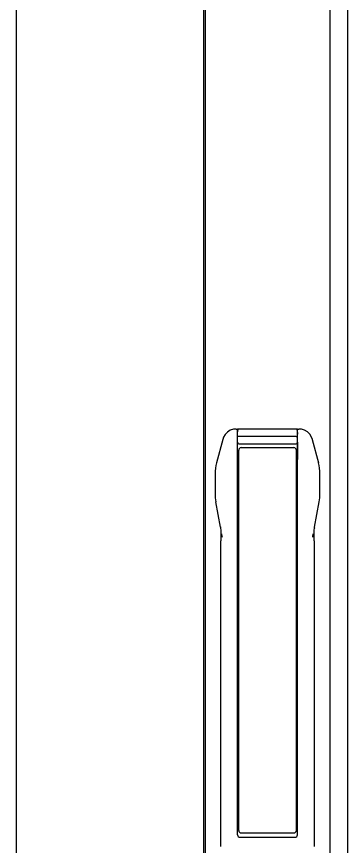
# Model space of a CAD drawing. Header units: millimetres. Extents: x 900 to 7803, y 2935 to 8583.
# Drawn here: x 5342 to 5474.5, y 5788.6 to 6121.4 of the extents above; entities that cross this region are included whole.
import ezdxf

# ---------------------------------------------------------------- set-up
doc = ezdxf.new("R2010")
doc.units = ezdxf.units.MM
doc.header["$LTSCALE"] = 676.148
doc.layers.get('0').update_dxf_attribs({"linetype": 'CONTINUOUS'})
doc.layers.add('GEOM', color=7, linetype='CONTINUOUS')

msp = doc.modelspace()

# ---------------------------------------------------------------- linework, layer by layer
at = {"color": 7, "linetype": 'Continuous'}
for p, q in [((5467.52, 6751.53), (5467.52, 5116.53)), ((5342.02, 5398.53), (5342.02, 6584.53)), ((5417.52, 6583.53), (5417.52, 5116.53)), ((5424.56, 5951.86), (5422.11, 5942.48)), ((5460.47, 5951.86), (5462.93, 5942.48)), ((5421.54, 5938.04), (5421.54, 5930.02)), ((5463.5, 5930.02), (5463.5, 5938.04)), ((5423.68, 5916.67), (5421.83, 5926.75)), ((5461.35, 5916.67), (5463.21, 5926.75)), ((5424.39, 5912.81), (5424.18, 5913.99)), ((5460.64, 5912.81), (5460.86, 5913.99))]:
    msp.add_line(p, q, dxfattribs=at)
at = {"linetype": 'Continuous'}
msp.add_line((5474.52, 6750.93), (5474.52, 5088.63), dxfattribs=at)
at = {"color": 7, "linetype": 'Continuous'}
for centre, radius, start, end in [((5439.12, 5938.04), 17.58, 165.3703, 180.0141), ((5445.92, 5938.04), 17.58, 359.9859, 14.6297), ((5439.65, 5930.01), 18.11, 179.9627, 190.2962), ((5445.39, 5930.01), 18.11, 349.7031, 0.0374)]:
    msp.add_arc(centre, radius, start, end, dxfattribs=at)
at = {"layer": 'GEOM', "color": 7, "linetype": 'Continuous'}
for p, q in [((5417.02, 5289.53), (5417.02, 6755.53)), ((5429.9, 5955.98), (5430.52, 5955.98)), ((5430.52, 5793.28), (5430.52, 5955.98)), ((5430.85, 5955.92), (5430.52, 5955.91)), ((5430.54, 5953.98), (5430.58, 5955.49)), ((5443.97, 5955.98), (5431.08, 5955.98)), ((5453.95, 5955.98), (5443.97, 5955.98)), ((5454.52, 5955.91), (5454.18, 5955.92)), ((5454.45, 5955.49), (5454.49, 5953.98)), ((5454.52, 5955.98), (5455.13, 5955.98)), ((5454.52, 5793.28), (5454.52, 5955.98)), ((5424.87, 5952.72), (5424.56, 5951.83)), ((5424.56, 5951.83), (5424.56, 5951.86)), ((5430.78, 5922.53), (5430.54, 5950.77)), ((5454.03, 5953.03), (5431.01, 5953.03)), ((5431.29, 5950.03), (5453.75, 5950.03)), ((5454.5, 5950.77), (5454.25, 5922.53)), ((5460.47, 5951.86), (5460.48, 5951.83)), ((5430.97, 5795.03), (5430.97, 5947.53)), ((5431.97, 5948.53), (5453.07, 5948.53)), ((5454.07, 5795.03), (5454.07, 5947.53)), ((5430.82, 5922.03), (5430.97, 5922.03)), ((5454.07, 5922.03), (5454.22, 5922.03)), ((5423.67, 5916.77), (5423.7, 5916.57)), ((5461.34, 5916.54), (5461.37, 5916.78)), ((5461.37, 5916.78), (5461.37, 5916.77)), ((5423.7, 5916.57), (5423.73, 5916.28)), ((5423.73, 5916.28), (5423.74, 5916.05)), ((5423.76, 5916.29), (5423.74, 5916.39)), ((5461.29, 5916.39), (5461.28, 5916.29)), ((5461.29, 5916.05), (5461.31, 5916.27)), ((5461.31, 5916.27), (5461.34, 5916.54)), ((5423.85, 5788.62), (5423.85, 5911.14)), ((5424.39, 5912.81), (5424.4, 5912.78)), ((5424.4, 5912.78), (5424.4, 5912.76)), ((5424.4, 5912.76), (5424.43, 5912.66)), ((5424.43, 5912.66), (5424.43, 5912.65)), ((5460.61, 5912.66), (5460.63, 5912.76)), ((5460.63, 5912.76), (5460.64, 5912.78)), ((5460.64, 5912.78), (5460.64, 5912.81)), ((5461.19, 5911.14), (5461.19, 5788.62)), ((5431.97, 5794.03), (5453.07, 5794.03)), ((5431.52, 5792.28), (5453.52, 5792.28))]:
    msp.add_line(p, q, dxfattribs=at)
for points in [[(5429.9, 5955.98), (5428.88, 5955.89), (5427.62, 5955.49), (5426.49, 5954.8), (5425.55, 5953.86), (5424.87, 5952.72)], [(5460.48, 5951.83), (5460.16, 5952.74), (5459.47, 5953.88), (5458.53, 5954.82), (5457.39, 5955.5), (5456.13, 5955.89), (5455.13, 5955.98)], [(5423.74, 5916.05), (5423.77, 5915.53), (5423.8, 5914.62), (5423.83, 5913.5), (5423.85, 5912.22), (5423.85, 5911.14)], [(5461.19, 5911.14), (5461.19, 5912.24), (5461.21, 5913.53), (5461.23, 5914.64), (5461.27, 5915.55), (5461.29, 5916.05)]]:
    msp.add_lwpolyline(points, dxfattribs=at)
for centre, radius, start, end in [((5431.08, 5955.48), 0.5, 90.0165, 178.5), ((5453.95, 5955.48), 0.5, 1.5, 89.9835), ((5431.29, 5950.78), 0.75, 180.5, 270), ((5453.75, 5950.78), 0.75, 270, 359.5), ((5431.97, 5947.53), 1, 90, 180), ((5453.07, 5947.53), 1, 0, 90), ((5430.82, 5922.33), 0.3, 180, 270), ((5431.28, 5922.53), 0.5, 180.5, 230.3588), ((5453.75, 5922.53), 0.5, 309.6412, 359.5), ((5453.75, 5922.53), 0.503, 309.6495, 323.6506), ((5454.22, 5922.33), 0.3, 270, 360), ((5431.97, 5795.03), 1, 180, 270), ((5453.07, 5795.03), 1, 270, 360), ((5431.52, 5793.28), 1, 180, 270), ((5453.52, 5793.28), 1, 270, 360)]:
    msp.add_arc(centre, radius, start, end, dxfattribs=at)
for points, knots in [([(5431.01, 5953.03), (5430.95, 5953.03), (5430.78, 5953.03), (5430.62, 5953.03), (5430.52, 5953.03)], [0, 0, 0, 0, 0.384052, 1, 1, 1, 1]), ([(5454.03, 5953.03), (5454.09, 5953.03), (5454.25, 5953.03), (5454.42, 5953.03), (5454.52, 5953.03)], [0, 0, 0, 0, 0.384003, 1, 1, 1, 1])]:
    msp.add_open_spline(points, degree=3, knots=knots, dxfattribs=at)
msp.add_open_spline([(5454.25, 5922.53), (5454.25, 5922.42), (5454.22, 5922.32), (5454.16, 5922.24)], degree=3, dxfattribs=at)

doc.saveas('drawing.dxf')
